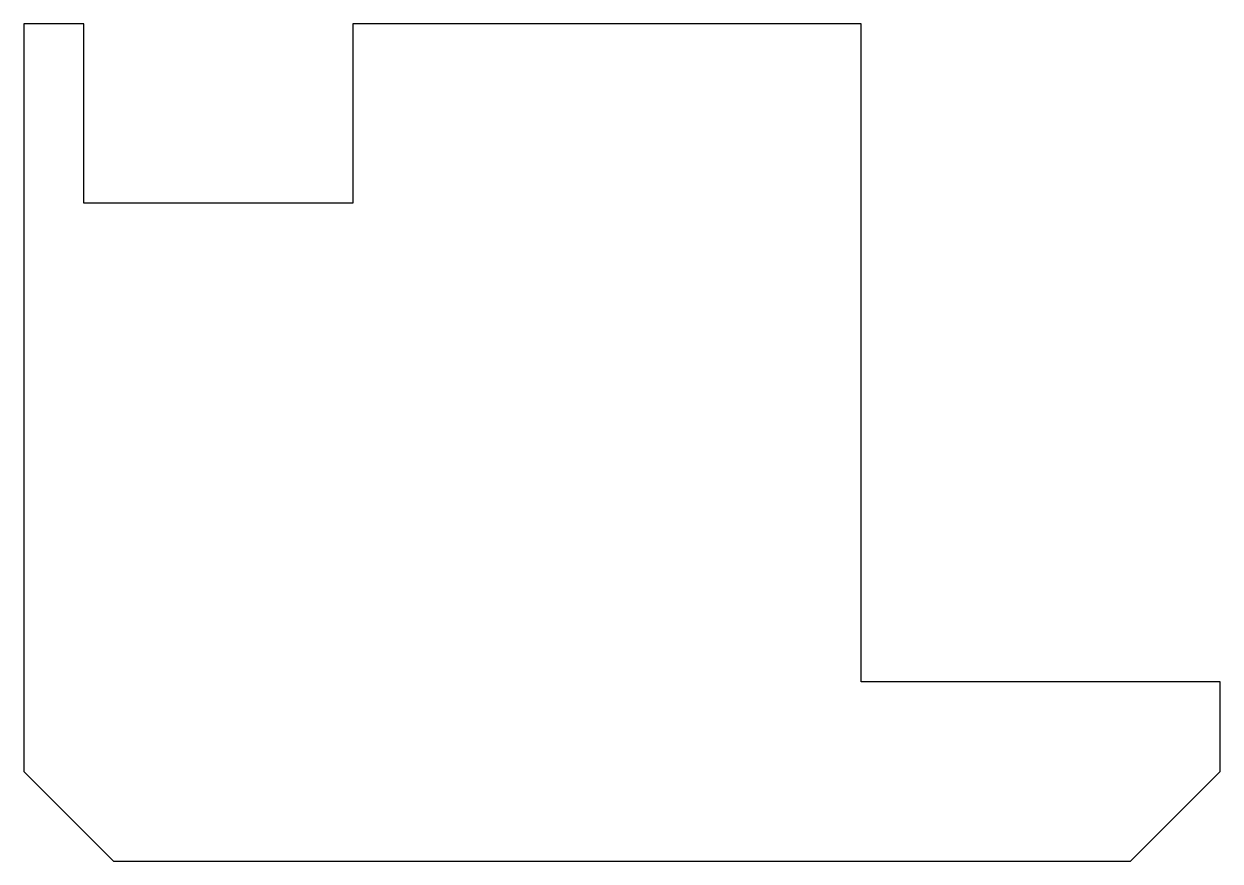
# Model space of a CAD drawing. Header units: metres. Extents: x 0 to 20, y 0 to 14.
import ezdxf

# ---------------------------------------------------------------- set-up
doc = ezdxf.new("R2010")
doc.units = ezdxf.units.M

msp = doc.modelspace()

# ---------------------------------------------------------------- linework, layer by layer
for p, q in [((1, 14), (0, 14)), ((0, 14), (0, 1.5)), ((1, 11), (1, 14)), ((14, 14), (5.5, 14)), ((5.5, 14), (5.5, 11)), ((14, 3), (14, 14)), ((5.5, 11), (1, 11)), ((20, 3), (14, 3)), ((20, 1.5), (20, 3)), ((0, 1.5), (1.5, 0)), ((18.5, 0), (20, 1.5)), ((1.5, 0), (18.5, 0))]:
    msp.add_line(p, q)

doc.saveas('drawing.dxf')
